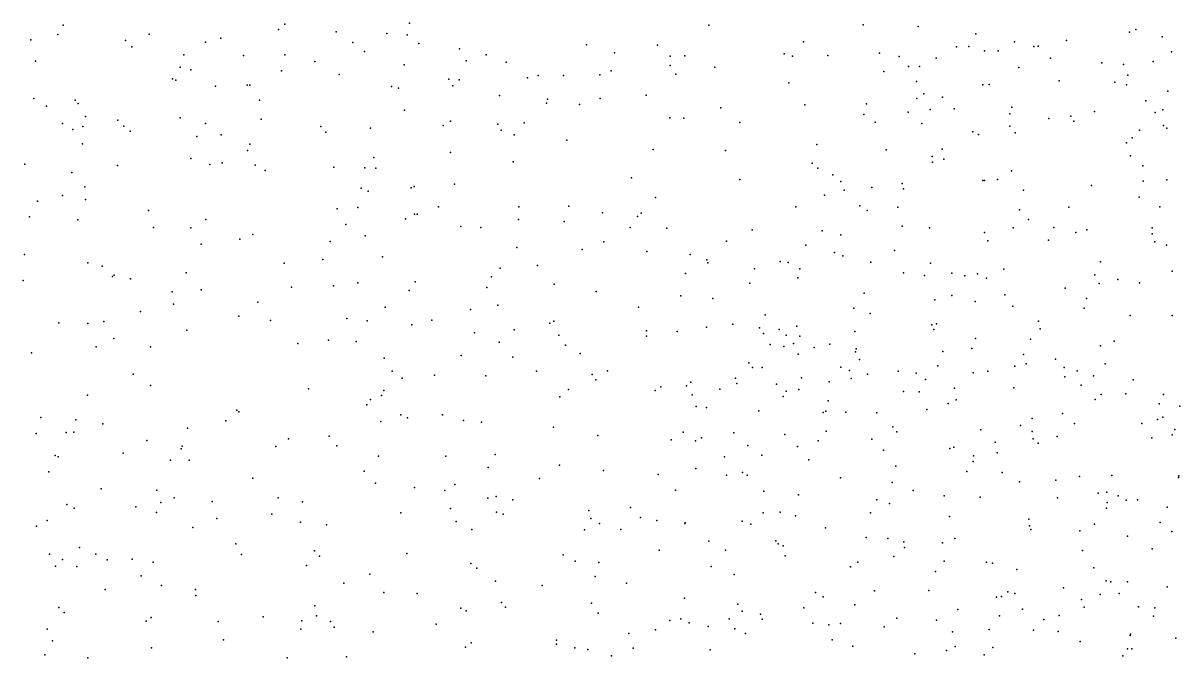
# Model space of a CAD drawing. Header units: metres. Extents: x -25 to 25, y -27.7 to 27.8.
# Drawn here: x -9.476 to -7.933, y 4.247 to 5.093 of the extents above; entities that cross this region are included whole.
import ezdxf

# ---------------------------------------------------------------- set-up
doc = ezdxf.new("R2010")
doc.units = ezdxf.units.M

msp = doc.modelspace()

# ---------------------------------------------------------------- linework, layer by layer
for p in [(-8.9608, 5.0932, 18.4069), (-9.4301, 5.0781, 13.928), (-9.4228, 5.0903, -2.9543), (-9.308, 5.0786, -17.594), (-9.1356, 5.0849, 26.2625), (-9.1271, 5.0919, -14.1163), (-9.0588, 5.0815, 10.6195), (-8.9909, 5.0793, -16.7351), (-8.964, 5.0776, 18.1951), (-8.5614, 5.0907, -4.6095), (-8.3556, 5.0911, 26.0504), (-8.2824, 5.0888, 19.8837), (-8.2053, 5.0789, -19.6586), (-8.0006, 5.0811, -17.2549), (-7.9921, 5.0849, -19.629), (-9.4661, 5.0711, 26.0783), (-9.3398, 5.07, 26.1704), (-9.3312, 5.0616, 15.78), (-9.2328, 5.068, -19.3665), (-9.2126, 5.073, -2.1442), (-9.0363, 5.0674, 13.6735), (-8.9486, 5.0661, -15.5672), (-8.7246, 5.0644, -19.6339), (-8.6299, 5.0639, 13.69), (-8.4355, 5.0683, 4.7033), (-8.231, 5.0615, -9.1267), (-8.2147, 5.0619, 15.5871), (-8.154, 5.0682, -4.9194), (-8.128, 5.0622, -17.0417), (-8.1222, 5.0623, 25.9868), (-8.0843, 5.0701, -16.1534), (-7.9568, 5.075, 24.5697), (-9.2619, 5.0511, -4.4305), (-9.1823, 5.0501, -17.0523), (-9.1273, 5.051, -9.379), (-9.0208, 5.0555, 26.2725), (-8.8941, 5.0589, 18.5601), (-8.8586, 5.0509, -16.5831), (-8.6874, 5.0536, 15.5628), (-8.6132, 5.0494, 19.0931), (-8.5938, 5.0495, -4.8125), (-8.4611, 5.0522, 26.0943), (-8.4499, 5.0493, 17.6146), (-8.4028, 5.0499, 16.162), (-8.3341, 5.053, 15.5673), (-8.3077, 5.0488, 20.0815), (-8.2585, 5.0466, 4.6542), (-8.1939, 5.0564, 20.5001), (-8.1754, 5.0564, -16.544), (-8.1057, 5.0465, 19.5753), (-7.9444, 5.0548, -20.8532), (-9.4597, 5.0423, 4.6177), (-9.2668, 5.0347, -14.0325), (-9.2524, 5.0308, 15.7554), (-9.0872, 5.042, 15.6854), (-8.9682, 5.0378, 14.4522), (-8.8852, 5.0431, 15.6145), (-8.832, 5.0414, 26.2519), (-8.6133, 5.0369, 10.9745), (-8.5536, 5.0343, 26.1355), (-8.2953, 5.0353, 16.048), (-8.2805, 5.0355, -5.0872), (-8.1479, 5.0341, 15.323), (-8.0374, 5.0403, 20.897), (-8.0086, 5.0382, 19.3793), (-7.9689, 5.042, 21.0563), (-9.2772, 5.0191, 14.1763), (-9.2725, 5.0174, -17.3548), (-9.1318, 5.0298, 16.3998), (-9.0548, 5.0246, -15.8051), (-8.9085, 5.0184, -14.7782), (-8.8945, 5.0176, -15.244), (-8.8034, 5.0201, -14.9974), (-8.7893, 5.0233, 17.8129), (-8.7555, 5.0232, 18.8733), (-8.707, 5.0241, -4.9722), (-8.6917, 5.0298, 26.1971), (-8.6055, 5.0252, -9.2936), (-8.3283, 5.0287, 19.9593), (-8.2846, 5.0156, 20.2516), (-8.094, 5.0161, 4.4699), (-8.0024, 5.024, -21.0717), (-9.2195, 5.0092, 26.1954), (-9.1774, 5.0107, -16.8881), (-9.1739, 5.0106, -15.965), (-8.9851, 5.0088, -4.661), (-8.9755, 5.0063, 15.6485), (-8.9032, 5.0098, 3.6213), (-8.4547, 5.0137, -19.7175), (-8.1962, 5.0108, 19.6745), (-8.1874, 5.0114, 15.8983), (-8.0199, 5.0146, 25.9998), (-8.0046, 5.0111, 20.9787), (-7.9493, 5.0026, 19.2053), (-9.4621, 4.9929, -2.4202), (-9.4068, 4.9904, -17.502), (-9.4029, 4.9859, -16.2397), (-9.1612, 4.9906, 13.7424), (-8.8407, 4.9968, -4.8732), (-8.7783, 4.9867, -13.0339), (-8.7766, 4.992, 14.5253), (-8.7342, 4.9848, 15.5738), (-8.7064, 4.9928, -1.9135), (-8.6453, 4.9971, -5.2945), (-8.3511, 4.9856, 4.0568), (-8.2841, 4.9927, 26.0456), (-8.2749, 4.9991, 19.802), (-8.25, 4.9945, 15.0868), (-7.9787, 4.9895, -1.365), (-9.445, 4.9824, -14.5055), (-9.3929, 4.9688, -2.1741), (-8.9677, 4.9774, 10.4893), (-8.5454, 4.9801, 10.8354), (-8.4337, 4.9842, 19.2265), (-8.3546, 4.9714, -5.3128), (-8.2958, 4.9746, 15.5817), (-8.2664, 4.9782, 13.7327), (-8.2341, 4.9789, 19.3211), (-8.1601, 4.9725, 26.0043), (-8.1574, 4.9813, -1.5636), (-8.0787, 4.9694, 19.3598), (-8.047, 4.9754, 19.4368), (-7.966, 4.9741, 24.7473), (-7.9558, 4.9778, -20.5801), (-9.424, 4.9595, 15.8123), (-9.3965, 4.9552, -2.7877), (-9.3499, 4.9638, 4.7319), (-9.342, 4.9559, -16.9389), (-9.267, 4.9668, 3.3905), (-9.2328, 4.9595, -9.2861), (-9.1589, 4.9653, -4.5684), (-9.0793, 4.9554, 15.68), (-9.0131, 4.9534, -14.5), (-8.9159, 4.9566, 26.2164), (-8.906, 4.9627, 11.0225), (-8.8431, 4.9586, 18.4038), (-8.8078, 4.9604, 16.3257), (-8.6138, 4.9671, 16.2567), (-8.5947, 4.9666, -16.3705), (-8.52, 4.9608, 26.1097), (-8.3395, 4.9611, 20.1597), (-8.2773, 4.9592, -1.6739), (-8.1599, 4.9558, 20.634), (-8.1078, 4.966, 20.7305), (-8.0747, 4.9627, 17.7253), (-7.9552, 4.9568, 13.7766), (-9.41, 4.9513, 10.4719), (-9.3333, 4.9491, -16.7417), (-9.2448, 4.9419, 13.8733), (-9.2121, 4.9443, -16.6242), (-9.0726, 4.948, 26.201), (-8.8388, 4.9503, 18.1082), (-8.8212, 4.9443, -5.2027), (-8.2096, 4.9485, -12.8694), (-8.2018, 4.9446, -5.2806), (-8.1529, 4.9468, 15.7062), (-7.9968, 4.9405, -21.4321), (-7.987, 4.9505, -16.3545), (-7.9507, 4.953, -15.9598), (-9.397, 4.9322, -16.4678), (-9.1769, 4.9235, -16.1301), (-9.174, 4.9317, 26.1597), (-8.751, 4.937, -9.2897), (-8.6359, 4.9248, 4.7107), (-8.5393, 4.9235, -1.8428), (-8.4177, 4.9312, 14.7926), (-8.3252, 4.9244, 17.7314), (-8.2504, 4.9252, 20.4207), (-8.0044, 4.9337, 19.2959), (-9.2525, 4.9129, 15.7609), (-9.0084, 4.9142, -9.2911), (-8.906, 4.9209, -15.6848), (-8.8228, 4.9084, 26.1823), (-8.2637, 4.9154, 19.7109), (-8.2633, 4.9078, 4.5114), (-8.2481, 4.9119, -9.0719), (-7.9992, 4.9163, -21.9074), (-9.474, 4.9051, -17.0486), (-9.4114, 4.8943, 26.0075), (-9.3504, 4.9034, 15.7932), (-9.2272, 4.9049, 10.403), (-9.2106, 4.907, -16.3801), (-9.1668, 4.9037, 14.2326), (-9.1533, 4.8967, 15.7134), (-9.0618, 4.9013, -19.5715), (-9.0203, 4.9003, 3.609), (-9.0058, 4.8998, 16.3756), (-8.4235, 4.9067, -16.3021), (-8.416, 4.8997, -12.963), (-8.1579, 4.8962, 15.5211), (-7.9827, 4.9028, 15.6582), (-8.9009, 4.8787, 15.6149), (-8.6648, 4.8871, 3.9274), (-8.5202, 4.8846, 17.7999), (-8.396, 4.8908, 19.9805), (-8.3853, 4.8821, 20.0976), (-8.3035, 4.8793, 20.3262), (-8.1961, 4.8835, 15.2881), (-8.194, 4.8833, 26.0473), (-8.1766, 4.8846, 19.5714), (-8.0511, 4.8767, 20.8785), (-7.982, 4.8825, 21.0204), (-7.9507, 4.8844, 25.999), (-9.424, 4.8633, -2.0276), (-9.3941, 4.875, 16.4295), (-9.0253, 4.873, -16.0319), (-9.0158, 4.8692, -16.3706), (-8.9588, 4.8736, -4.9673), (-8.9548, 4.8752, 4.7518), (-8.4074, 4.8639, 15.5734), (-8.3811, 4.8704, -5.4643), (-8.3442, 4.8742, 20.2412), (-8.302, 4.8722, 26.0813), (-8.1419, 4.8707, -16.2513), (-7.9873, 4.8614, 19.1897), (-9.457, 4.8557, -14.1384), (-9.393, 4.8583, 10.3286), (-9.0573, 4.8457, -1.9427), (-9.0299, 4.8473, 15.6595), (-8.9223, 4.8484, -15.8367), (-8.8152, 4.8485, 13.7126), (-8.7482, 4.8493, -19.7329), (-8.6329, 4.8607, 15.5541), (-8.4455, 4.8485, 19.12), (-8.36, 4.8496, 14.9133), (-8.3094, 4.8479, 4.333), (-8.0815, 4.8477, 26.0322), (-7.9601, 4.8484, 17.8597), (-9.4678, 4.8349, 15.8297), (-9.4034, 4.8311, -19.3894), (-9.3089, 4.8436, 11.0293), (-9.2327, 4.8313, 16.4252), (-8.9664, 4.8321, -14.8752), (-8.954, 4.8384, 26.1532), (-8.9508, 4.8386, -5.1718), (-8.8153, 4.8313, -15.3122), (-8.7032, 4.8405, 18.6682), (-8.6567, 4.8354, 18.0017), (-8.6518, 4.8397, -15.0606), (-8.3502, 4.8434, 19.7964), (-8.1472, 4.8445, 17.8201), (-8.1352, 4.8313, 19.4735), (-9.3026, 4.8209, -14.3469), (-9.2524, 4.8201, 26.0686), (-9.0458, 4.8249, 26.1383), (-8.8924, 4.8221, -1.9227), (-8.8658, 4.8209, -5.4439), (-8.7545, 4.8289, 26.1512), (-8.6667, 4.8206, -5.5404), (-8.6178, 4.8197, 18.8568), (-8.5037, 4.8176, 4.6436), (-8.4102, 4.8164, 19.8626), (-8.3035, 4.8226, 15.6117), (-8.2673, 4.8204, 20.4865), (-8.1555, 4.8205, 20.7141), (-8.1012, 4.8208, 15.6577), (-8.0572, 4.8176, -20.4182), (-7.9701, 4.8203, -16.2289), (-9.1873, 4.805, 15.7279), (-9.1701, 4.8113, -4.6861), (-9.0666, 4.8022, 14.3313), (-9.02, 4.8095, 11.0251), (-8.7016, 4.8015, 18.4554), (-8.5381, 4.8027, 10.7753), (-8.3854, 4.811, -15.3194), (-8.194, 4.8142, 15.6454), (-8.1894, 4.8028, 26.1025), (-8.1086, 4.8037, 20.8049), (-8.072, 4.814, 19.3407), (-7.97, 4.8124, 19.1153), (-7.9664, 4.8015, -5.4626), (-9.4743, 4.7848, 25.9341), (-9.2387, 4.7984, -14.7081), (-8.8177, 4.7939, 14.5495), (-8.7307, 4.7916, 10.9441), (-8.6442, 4.7886, 10.3342), (-8.5863, 4.7847, 15.5596), (-8.4322, 4.7971, 20.0984), (-8.3939, 4.7874, 20.2485), (-8.3141, 4.7903, 19.1776), (-7.9512, 4.7971, 21.1087), (-9.3899, 4.7737, -3.1364), (-9.3707, 4.7693, 15.792), (-9.1282, 4.7732, 26.0855), (-9.0767, 4.7782, -14.7215), (-8.9967, 4.7818, -19.6576), (-8.79, 4.77, 15.5744), (-8.5641, 4.7777, 4.1009), (-8.5627, 4.7736, 26.173), (-8.4662, 4.7755, 10.5978), (-8.4556, 4.7742, 16.0932), (-8.383, 4.7832, 15.5927), (-8.3454, 4.7746, -20.9624), (-8.2657, 4.773, 20.5583), (-8.039, 4.7751, 20.9573), (-9.3573, 4.7554, 25.9553), (-9.3548, 4.7571, -1.8524), (-9.2586, 4.7601, 3.5657), (-8.8513, 4.7552, 26.1486), (-8.8399, 4.7665, -9.1993), (-8.5925, 4.7593, 16.1992), (-8.5008, 4.7655, 15.574), (-8.443, 4.7537, -5.5828), (-8.44, 4.7657, 26.1757), (-8.3017, 4.7603, -19.9326), (-8.274, 4.7566, 13.7019), (-8.2372, 4.7597, 19.5366), (-8.2199, 4.7564, -1.5917), (-8.2032, 4.7592, 20.6812), (-8.191, 4.7531, -8.9829), (-8.168, 4.7653, -5.5564), (-8.0466, 4.7575, 26.0831), (-7.9434, 4.7627, 15.6828), (-9.4763, 4.7503, 10.1683), (-9.3331, 4.7523, -4.5427), (-9.2389, 4.7376, 15.7442), (-9.1184, 4.7413, 4.7913), (-9.0621, 4.7429, -4.9889), (-9.0299, 4.747, -13.093), (-8.9534, 4.7481, 15.626), (-8.8577, 4.7409, -16.0617), (-8.7677, 4.745, -15.5107), (-8.5069, 4.7465, -1.8043), (-8.0863, 4.74, 17.9397), (-8.041, 4.7461, -12.8085), (-8.0161, 4.7515, 13.7109), (-7.987, 4.7472, 19.2505), (-9.2775, 4.7351, 25.997), (-8.9615, 4.7369, 14.4292), (-8.7117, 4.7353, 26.1498), (-8.5991, 4.7297, -13.0316), (-8.5562, 4.7259, -16.1638), (-8.3544, 4.7333, 20.409), (-8.2601, 4.7243, 15.6409), (-8.2374, 4.7302, -15.5523), (-8.2062, 4.7223, 15.3351), (-8.1667, 4.7312, 26.1559), (-8.0579, 4.726, 19.2326), (-9.3196, 4.7089, -13.1666), (-9.2756, 4.7185, -14.5453), (-9.1633, 4.7212, 10.1776), (-8.9934, 4.7145, 26.1049), (-8.8797, 4.7113, 3.8443), (-8.8431, 4.7173, 10.1949), (-8.6556, 4.7146, 15.556), (-8.368, 4.7134, 19.6578), (-8.156, 4.7159, -21.7587), (-8.061, 4.7131, -1.3986), (-9.4287, 4.6936, 25.9337), (-9.3902, 4.6927, -2.7985), (-9.3685, 4.6953, 10.999), (-9.1886, 4.7025, 26.0185), (-9.1463, 4.6966, -4.8648), (-9.0446, 4.6993, -9.129), (-9.0173, 4.6961, 15.6439), (-8.9577, 4.6911, 16.3596), (-8.931, 4.6974, 4.7707), (-8.7735, 4.6932, -15.789), (-8.7682, 4.6959, -19.8397), (-8.5295, 4.6918, 4.2505), (-8.4864, 4.7045, 20.0331), (-8.3465, 4.7059, 18.0085), (-8.258, 4.6921, 19.4905), (-8.122, 4.6959, 19.1793), (-7.9994, 4.7034, 19.1112), (-7.9436, 4.7034, 21.1756), (-9.2579, 4.6837, -4.6643), (-8.8741, 4.6803, 15.5856), (-8.8212, 4.6841, -14.9347), (-8.7616, 4.677, -20.4539), (-8.6448, 4.6759, -19.9497), (-8.6446, 4.683, -20.2908), (-8.6036, 4.6822, 13.7068), (-8.5645, 4.6878, 26.2211), (-8.4938, 4.6869, 10.2555), (-8.4886, 4.6794, 20.1493), (-8.4676, 4.6849, 19.7954), (-8.4585, 4.6771, 26.2483), (-8.4441, 4.6894, 14.7588), (-8.4401, 4.676, 20.3131), (-8.3669, 4.6823, -21.2022), (-8.264, 4.691, 15.7349), (-8.2612, 4.6848, 26.2257), (-8.1195, 4.6857, 20.8709), (-9.3789, 4.6617, -2.9882), (-9.3552, 4.6727, 16.4397), (-9.3063, 4.6616, -8.9946), (-9.1098, 4.666, 11.0334), (-9.0689, 4.6704, 26.0507), (-9.032, 4.6686, 14.2209), (-8.8413, 4.6679, 26.1389), (-8.7527, 4.6641, 4.7381), (-8.4796, 4.6647, 18.1974), (-8.4614, 4.6621, -20.4413), (-8.4486, 4.6662, -20.2312), (-8.4209, 4.6609, 15.5931), (-8.4, 4.665, 10.47), (-8.2057, 4.6728, -20.0648), (-8.1323, 4.672, -15.7278), (-8.0392, 4.6628, 20.9894), (-8.0209, 4.6692, 26.138), (-9.4652, 4.6536, 15.8307), (-8.9947, 4.6467, -5.5762), (-8.8921, 4.6502, -15.0507), (-8.823, 4.6479, -13.0982), (-8.7334, 4.6529, -20.0994), (-8.4424, 4.652, 18.8645), (-8.3659, 4.6549, 15.9342), (-8.3652, 4.6588, 20.4857), (-8.2496, 4.6554, 20.6849), (-8.2105, 4.6596, 15.4953), (-8.1417, 4.6514, -22.1399), (-8.0989, 4.6452, 19.2216), (-8.6967, 4.6296, 10.873), (-8.5082, 4.6403, 15.5751), (-8.5032, 4.6339, 18.5031), (-8.4904, 4.6341, 20.226), (-8.3856, 4.6344, -9.0291), (-8.3738, 4.6303, 26.2808), (-8.3604, 4.6447, 19.5694), (-8.2559, 4.6363, 19.4266), (-8.1533, 4.6357, 19.2924), (-8.1383, 4.6388, 13.6628), (-8.0876, 4.6342, 26.2039), (-8.0701, 4.6298, 9.6709), (-8.0328, 4.639, -20.2515), (-9.3294, 4.6254, 3.6211), (-8.984, 4.629, 13.9476), (-8.9706, 4.6197, -20.3769), (-8.9276, 4.6241, -20.6224), (-8.8592, 4.623, -9.0973), (-8.7914, 4.629, 13.7675), (-8.717, 4.6249, 26.1904), (-8.7125, 4.6178, -20.7758), (-8.5855, 4.6145, -9.0845), (-8.5258, 4.6198, 19.8592), (-8.4379, 4.6204, -16.0645), (-8.4012, 4.6148, -20.5915), (-8.3717, 4.6196, 10.1117), (-8.3498, 4.6253, -12.8429), (-8.3088, 4.6291, 20.6198), (-8.285, 4.6266, -20.1953), (-8.2727, 4.6181, 26.2798), (-8.2091, 4.627, 15.6664), (-8.1895, 4.629, 20.797), (-8.0868, 4.6217, 15.6953), (-8.0485, 4.6228, 19.1216), (-7.9957, 4.6176, 9.4704), (-9.3063, 4.6102, 10.044), (-9.0955, 4.6058, 15.6681), (-8.9951, 4.6034, 15.6314), (-8.7487, 4.6048, 4.0619), (-8.633, 4.6036, -1.8373), (-8.6254, 4.6084, 14.6164), (-8.5913, 4.6098, 4.5246), (-8.5467, 4.6054, -20.752), (-8.5244, 4.6129, 10.0783), (-8.4713, 4.6121, 19.687), (-8.4586, 4.6026, 13.6931), (-8.4414, 4.6049, 20.4368), (-8.3019, 4.6022, 18.2104), (-8.2811, 4.6018, 9.9373), (-8.2339, 4.6066, 10.2944), (-8.1548, 4.6069, 10.1305), (-8.0648, 4.6107, -22.3772), (-8.0054, 4.599, -1.3014), (-9.3904, 4.5972, 15.8003), (-9.018, 4.5842, -1.8746), (-9.0131, 4.5913, -14.8964), (-8.9982, 4.5968, 26.0608), (-8.7605, 4.5952, -15.2797), (-8.5839, 4.5978, 10.7562), (-8.4622, 4.5954, -20.9369), (-8.4022, 4.5896, -1.7041), (-8.2422, 4.586, 9.6592), (-8.2318, 4.5911, 19.3424), (-8.0463, 4.5916, -8.89), (-8.0381, 4.5981, -15.9538), (-7.9609, 4.5857, -20.0321), (-7.955, 4.5981, 26.1607), (-9.1912, 4.577, -19.5946), (-9.1886, 4.5752, -5.5618), (-8.9724, 4.5711, 14.1038), (-8.917, 4.5711, -19.8711), (-8.5784, 4.582, 15.5666), (-8.5648, 4.5808, 20.0449), (-8.495, 4.5765, 16.0497), (-8.409, 4.574, -20.5953), (-8.4055, 4.5761, 18.6775), (-8.379, 4.5747, 19.508), (-8.3375, 4.5735, 18.3588), (-8.2708, 4.578, -20.4483), (-8.0897, 4.5726, 19.0493), (-7.9557, 4.5678, -22.5923), (-7.9332, 4.5825, 24.9265), (-9.4528, 4.5674, 9.966), (-9.4062, 4.5642, 10.8811), (-9.3702, 4.5591, -4.5808), (-9.2569, 4.5532, -8.8545), (-9.2058, 4.563, -5.0146), (-8.9992, 4.5619, -14.796), (-8.9635, 4.5671, 10.987), (-8.8889, 4.5635, 15.588), (-8.8648, 4.5612, -20.8541), (-8.7689, 4.5544, 15.5644), (-8.3162, 4.5551, 18.821), (-8.1457, 4.5569, 9.4465), (-8.1304, 4.5659, 19.1754), (-8.0738, 4.5594, 21.03), (-7.984, 4.5593, 24.542), (-7.9631, 4.5647, 21.288), (-9.4587, 4.5463, 16.4338), (-9.4189, 4.5475, -19.4449), (-9.4086, 4.548, -1.661), (-9.3113, 4.5369, -4.7239), (-9.1222, 4.5391, 9.9877), (-9.0682, 4.5426, 4.8159), (-8.7096, 4.5435, -15.7454), (-8.6119, 4.5376, -15.9048), (-8.5958, 4.5479, 9.9305), (-8.5714, 4.5402, 26.3026), (-8.528, 4.5468, 20.3539), (-8.4602, 4.5448, 15.5983), (-8.4052, 4.5491, 20.5768), (-8.3442, 4.5386, -15.7586), (-8.3108, 4.5485, 20.7165), (-8.1989, 4.5508, 20.8608), (-8.1303, 4.5488, 15.7072), (-8.129, 4.5388, -15.9251), (-8.0971, 4.542, -20.2247), (-7.9707, 4.5403, 26.2303), (-7.9436, 4.5442, 21.3833), (-7.9397, 4.5516, 15.7361), (-9.2657, 4.5258, 15.7494), (-9.2642, 4.5292, -5.3515), (-9.139, 4.5286, 25.9907), (-9.0578, 4.5297, 26.0289), (-8.5793, 4.5363, 20.1935), (-8.5095, 4.5302, -15.5883), (-8.4431, 4.5289, 19.5405), (-8.4158, 4.5362, 26.3515), (-8.3284, 4.524, 19.3811), (-8.24, 4.526, -1.5572), (-8.2348, 4.5278, -20.626), (-8.1796, 4.5346, 26.3383), (-8.1221, 4.5334, 18.2471), (-9.4336, 4.517, -2.7976), (-9.4297, 4.5149, -14.3611), (-9.3429, 4.52, 25.9327), (-9.2798, 4.5106, -4.8786), (-9.2547, 4.5106, 3.7562), (-9.0021, 4.516, -13.1902), (-8.9123, 4.516, 26.1177), (-8.8464, 4.5183, 16.2854), (-8.5406, 4.5149, -20.962), (-8.4907, 4.5174, -5.6271), (-8.428, 4.5109, 14.692), (-8.2088, 4.509, -8.9533), (-8.2084, 4.5165, 15.6858), (-8.1771, 4.5204, 15.291), (-9.4422, 4.4951, 3.6974), (-9.0212, 4.4958, 16.3576), (-8.856, 4.5007, 4.6877), (-8.7607, 4.5041, 26.2253), (-8.7021, 4.4967, 4.5296), (-8.629, 4.4914, 20.129), (-8.5787, 4.4995, 19.7087), (-8.538, 4.4905, 15.5832), (-8.5165, 4.4941, 20.469), (-8.5106, 4.4906, 9.7843), (-8.312, 4.5027, -20.8245), (-8.2172, 4.4954, -15.8765), (-8.1702, 4.494, 20.9547), (-9.1701, 4.4866, -20.2512), (-9.0061, 4.4799, -20.9141), (-8.9006, 4.4782, -1.8575), (-8.7873, 4.4859, 9.9001), (-8.3861, 4.4869, 9.6352), (-8.3169, 4.4808, 20.7782), (-8.1471, 4.4815, 19.0991), (-8.0987, 4.484, 21.0785), (-8.0669, 4.4886, 19.045), (-8.024, 4.4903, 21.2211), (-7.9349, 4.4874, 21.4765), (-7.9345, 4.4896, -5.6406), (-9.372, 4.4725, 15.8098), (-9.2981, 4.4707, 4.8497), (-9.2749, 4.4605, 10.8039), (-9.136, 4.4603, 3.8638), (-8.9544, 4.474, -8.967), (-8.9138, 4.4699, -15.0142), (-8.8562, 4.4598, 13.9305), (-8.8452, 4.4622, 10.8784), (-8.606, 4.4706, 14.5497), (-8.4883, 4.4693, -9.0066), (-8.4418, 4.4644, 26.3963), (-8.2888, 4.4699, -5.6101), (-8.2477, 4.463, 26.4068), (-8.1995, 4.4614, 18.7122), (-8.0966, 4.4605, -20.4997), (-8.0422, 4.4666, 18.9218), (-8.0308, 4.4679, 15.756), (-8.0156, 4.4628, 18.3712), (-9.418, 4.4513, -5.6032), (-9.408, 4.4467, -8.5082), (-9.3259, 4.4482, 9.8399), (-9.2925, 4.4543, -8.6772), (-9.2242, 4.4556, -20.5121), (-9.1038, 4.4551, -14.8229), (-8.906, 4.4461, 14.2365), (-8.8229, 4.4577, -5.6713), (-8.6662, 4.4473, 16.1788), (-8.3376, 4.4575, -21.8166), (-8.3204, 4.453, 19.2829), (-8.0311, 4.4466, 24.7466), (-8.03, 4.4542, 26.3376), (-8.0048, 4.4571, 21.3442), (-7.9896, 4.4578, 24.2358), (-7.95, 4.4478, -20.1718), (-9.4442, 4.4303, -13.4409), (-9.2985, 4.4409, 15.7705), (-9.218, 4.4328, -20.676), (-9.1444, 4.4386, 25.9813), (-8.9723, 4.4404, 9.8585), (-8.8988, 4.429, 15.5931), (-8.8446, 4.4414, 26.2105), (-8.836, 4.4385, 14.3767), (-8.7218, 4.4433, -1.8211), (-8.719, 4.4329, 13.8041), (-8.6526, 4.4343, 20.2145), (-8.631, 4.4301, 15.5605), (-8.5169, 4.4293, 19.5108), (-8.4891, 4.4402, -12.7567), (-8.4666, 4.4414, 10.5823), (-8.4459, 4.4364, 13.6676), (-8.3457, 4.4403, 15.8543), (-8.2405, 4.4353, 19.1616), (-8.1348, 4.4319, 26.4038), (-9.4583, 4.4226, -5.4415), (-9.25, 4.4208, 16.4135), (-9.1063, 4.4279, -19.9248), (-9.0714, 4.4243, -5.7093), (-8.8777, 4.4179, 4.1116), (-8.7276, 4.4176, -15.4068), (-8.7072, 4.4259, 26.3077), (-8.6791, 4.4182, -15.6467), (-8.5937, 4.426, 20.439), (-8.5931, 4.4272, 19.6284), (-8.5056, 4.4254, -15.8066), (-8.4059, 4.4205, 20.7275), (-8.1337, 4.4231, -1.4005), (-8.1318, 4.418, 15.1709), (-8.0667, 4.4165, -12.4491), (-8.0473, 4.4253, 18.7465), (-7.9594, 4.4276, 25.4476), (-7.9437, 4.4153, 18.6219), (-9.1924, 4.399, -20.8338), (-8.5615, 4.4026, 20.5262), (-8.4721, 4.4028, 16.0109), (-8.469, 4.3991, 20.6645), (-8.3517, 4.4076, 20.8078), (-8.3228, 4.4062, -12.5402), (-8.3014, 4.4016, 20.88), (-8.2499, 4.4005, 10.3611), (-8.2334, 4.4063, -22.28), (-8.0029, 4.4092, 21.4377), (-9.4413, 4.3851, -5.2753), (-9.4013, 4.3941, 15.8494), (-9.3794, 4.3854, -4.7649), (-9.1848, 4.3847, 15.7204), (-9.0878, 4.3899, 10.8338), (-9.0808, 4.3825, 3.9982), (-8.9645, 4.386, 4.6891), (-8.7557, 4.3843, -21.158), (-8.6276, 4.3904, 26.3757), (-8.5394, 4.3904, 26.4109), (-8.4626, 4.3965, 19.3987), (-8.4596, 4.3832, 26.446), (-8.3004, 4.394, -15.959), (-8.063, 4.39, 21.2706), (-7.9703, 4.3923, 25.2682), (-9.4333, 4.3691, -4.6031), (-9.4236, 4.3783, 25.9979), (-9.4048, 4.369, -5.7812), (-9.3643, 4.3779, -19.5282), (-9.331, 4.3784, -1.6566), (-9.3028, 4.3744, 9.6956), (-9.0983, 4.37, 15.6802), (-8.8791, 4.3729, 9.7192), (-8.7397, 4.376, 15.5764), (-8.7081, 4.3741, -15.466), (-8.5585, 4.3686, -1.7215), (-8.3726, 4.3685, 9.4538), (-8.3629, 4.3744, 19.244), (-8.3146, 4.3823, 15.6717), (-8.2477, 4.3759, 15.7107), (-8.1912, 4.3745, 21.0669), (-8.1831, 4.3733, 26.46), (-8.0481, 4.3671, 15.7762), (-9.3189, 4.3562, 25.9619), (-9.0137, 4.3586, -8.8312), (-8.8709, 4.3666, 4.5652), (-8.7134, 4.3553, 20.1253), (-8.5277, 4.3582, 15.6054), (-8.2593, 4.362, 19.0922), (-8.1505, 4.3648, 21.1529), (-9.3667, 4.338, 10.5106), (-9.2916, 4.3436, 15.7996), (-9.2463, 4.338, 10.6271), (-9.0486, 4.3464, 26.0472), (-8.846, 4.3494, 14.1029), (-8.7838, 4.3436, -8.9468), (-8.6712, 4.3464, 19.7602), (-8.3406, 4.3362, 20.9184), (-8.2681, 4.337, 21.0144), (-8.0884, 4.3402, 24.1659), (-8.0316, 4.3497, -20.6215), (-8.0253, 4.3485, -16.1481), (-8.0032, 4.3484, 24.0326), (-7.9502, 4.3416, 26.3743), (-9.246, 4.3302, -8.5842), (-8.9951, 4.3343, 15.6492), (-8.9507, 4.333, 26.1545), (-8.5941, 4.3267, -21.1988), (-8.4192, 4.3343, 14.5857), (-8.409, 4.3285, 15.6472), (-8.178, 4.3277, -15.7465), (-8.1711, 4.3288, 15.7461), (-8.1629, 4.3352, 24.3585), (-8.1535, 4.3326, 18.9843), (-8.0642, 4.3247, 21.3899), (-8.0396, 4.3314, 26.4281), (-8.0143, 4.3326, -11.3007), (-9.4287, 4.314, -1.5244), (-9.4214, 4.3073, 15.9132), (-9.0871, 4.3164, 4.7539), (-8.8924, 4.3133, 10.7918), (-8.8851, 4.3099, 15.6162), (-8.8382, 4.3206, -15.2318), (-8.8329, 4.3147, 26.2789), (-8.718, 4.3199, 20.2639), (-8.7091, 4.3067, 10.7429), (-8.5231, 4.3187, 9.5597), (-8.5173, 4.3091, -5.6465), (-8.4349, 4.3139, -21.6035), (-8.3667, 4.3177, 19.17), (-8.2293, 4.3116, 14.765), (-8.1431, 4.312, -11.4549), (-8.0609, 4.3144, -11.6559), (-7.9883, 4.3149, -1.2138), (-7.9668, 4.3136, 15.8386), (-9.3123, 4.2959, 9.546), (-9.3057, 4.3009, -20.7427), (-9.2161, 4.2956, -19.7198), (-9.156, 4.3017, 26.0043), (-9.1045, 4.2965, -5.805), (-9.085, 4.3032, 10.7058), (-9.0663, 4.2956, -21.0774), (-8.9253, 4.2918, 4.2833), (-8.6138, 4.2967, 26.4374), (-8.5989, 4.2991, 13.7277), (-8.5878, 4.2936, 20.61), (-8.5343, 4.2989, 26.4668), (-8.4926, 4.3052, -8.9828), (-8.4903, 4.2985, -21.3131), (-8.423, 4.2932, 20.8638), (-8.4016, 4.2908, -21.9855), (-8.3858, 4.2926, 26.5066), (-8.3106, 4.2998, -1.5243), (-8.2577, 4.2973, 21.0902), (-8.174, 4.303, 13.4867), (-8.1145, 4.298, -20.8588), (-8.0942, 4.3035, 18.9304), (-7.9684, 4.3025, 13.4616), (-9.4443, 4.2852, -13.7044), (-9.106, 4.2851, -14.8525), (-9.0615, 4.2879, 4.1805), (-9.0093, 4.2817, 26.118), (-8.6685, 4.2793, 15.5968), (-8.6327, 4.2842, -15.8257), (-8.5623, 4.2888, 10.6089), (-8.5267, 4.2857, 19.4083), (-8.5127, 4.2795, -15.7058), (-8.3278, 4.2883, 15.6824), (-8.2367, 4.2815, 26.5115), (-8.1874, 4.285, -11.2352), (-8.1285, 4.2841, 26.4889), (-8.0955, 4.282, 15.3567), (-7.9994, 4.2768, 18.9043), (-7.9992, 4.2785, 23.8739), (-9.4371, 4.2697, -14.6617), (-9.3049, 4.2603, 16.403), (-9.2091, 4.271, 15.7707), (-8.886, 4.2614, -14.7343), (-8.8786, 4.2671, -15.0174), (-8.7647, 4.2705, 15.6035), (-8.7647, 4.2652, 20.0446), (-8.7403, 4.2605, -12.9539), (-8.6627, 4.2598, 20.496), (-8.3971, 4.2711, 15.9537), (-8.3696, 4.2625, -5.6216), (-8.2329, 4.2621, 9.3817), (-8.1827, 4.2609, -8.9246), (-8.0662, 4.2686, 15.8165), (-7.9974, 4.259, 26.4566), (-7.9385, 4.2731, 21.5782), (-9.4474, 4.2511, 9.3652), (-9.39, 4.2471, 4.8138), (-9.124, 4.247, 16.35), (-9.0448, 4.2483, 15.6757), (-8.723, 4.2582, -21.2556), (-8.6913, 4.2496, 26.4111), (-8.5596, 4.2577, 15.6202), (-8.2867, 4.2524, 19.0123), (-8.2446, 4.2569, 15.7353), (-8.1942, 4.251, -1.4017), (-8.0091, 4.2497, 25.2152), (-8.0029, 4.2589, 25.407)]:
    msp.add_point(p)

doc.saveas('drawing.dxf')
